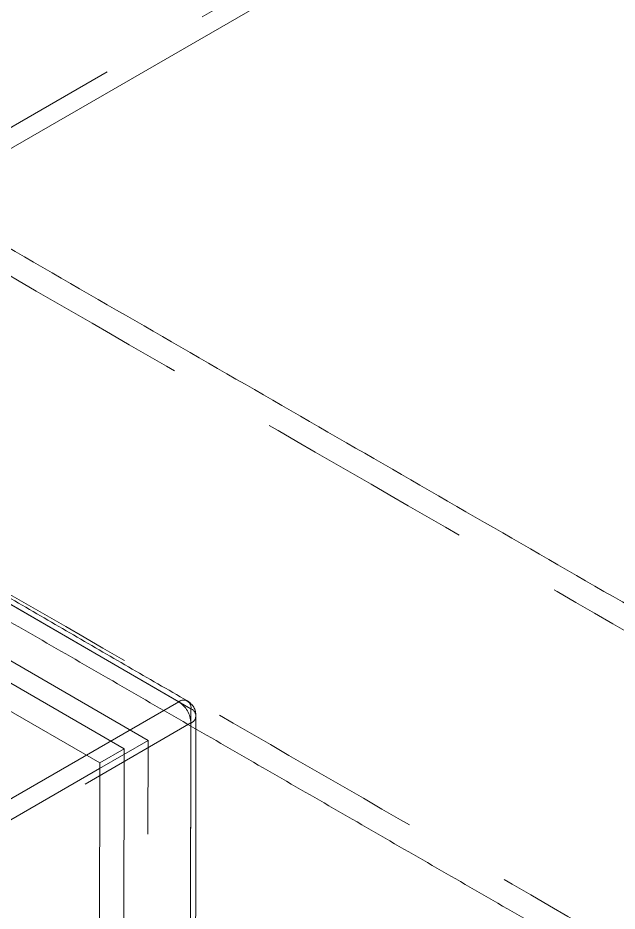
# Model space of a CAD drawing. Header units: millimetres. Extents: x 11 to 421, y 5 to 275.
# Drawn here: x 161.32 to 164.79, y 54.57 to 59.75 of the extents above; entities that cross this region are included whole.
import ezdxf

# ---------------------------------------------------------------- set-up
doc = ezdxf.new("R2010")
doc.units = ezdxf.units.MM
doc.linetypes.add('HIDDEN', pattern=[1.905, 1.27, -0.635])

msp = doc.modelspace()

# ---------------------------------------------------------------- linework, layer by layer
at = {"color": 7, "linetype": 'HIDDEN', "lineweight": 0}
for p, q in [((163.4869, 60.3885), (157.6797, 57.036)), ((159.529, 57.3633), (162.2513, 55.7858)), ((162.3219, 55.745), (159.5995, 57.3225)), ((162.0741, 55.5617), (159.6567, 56.9625)), ((162.2513, 55.7858), (159.9886, 54.4795)), ((162.3217, 55.6448), (162.3219, 55.745)), ((160.0591, 54.357), (162.3219, 55.6632)), ((162.3219, 55.6632), (162.3173, 52.8353)), ((162.0741, 55.5617), (161.7934, 55.3996)), ((162.0701, 53.1144), (162.0741, 55.5617))]:
    msp.add_line(p, q, dxfattribs=at)
at = {"color": 7, "linetype": 'Continuous', "lineweight": 15}
for p, q in [((163.4867, 60.2661), (160.7737, 58.7)), ((161.9349, 55.513), (160.0266, 56.6188)), ((161.7935, 55.4314), (160.0263, 56.4554)), ((162.3173, 52.9171), (162.3217, 55.6448)), ((161.9349, 55.513), (161.7935, 55.4314)), ((161.9319, 53.7), (161.9349, 55.513)), ((161.7908, 53.7818), (161.7935, 55.4314)), ((161.7934, 55.3996), (160.3935, 54.5914))]:
    msp.add_line(p, q, dxfattribs=at)
at = {"color": 7, "linetype": 'HIDDEN', "lineweight": 0}
for centre, radius, start, end in [((162.2789, 55.752), 0.0436, 350.6943, 129.2953), ((162.1684, 55.6564), 0.1537, 2.5432, 57.3324), ((162.2512, 55.7042), 0.1, 359.9066, 59.9095), ((162.3063, 55.7041), 0.0438, 290.8749, 69.1247)]:
    msp.add_arc(centre, radius, start, end, dxfattribs=at)
for points in [[(170.4749, 52.9414), (156.6863, 60.9014)], [(155.8874, 59.5175), (169.676, 51.5575)], [(162.3013, 55.7907), (159.579, 57.3682)], [(163.8528, 49.1186), (150.0643, 57.0786)], [(163.9213, 49.2372), (150.8692, 56.7721)], [(149.2653, 55.6946), (163.0539, 47.7346)], [(162.3511, 55.6279), (162.3512, 55.704)]]:
    msp.add_open_spline(points, degree=1, dxfattribs=at)
at = {"color": 7, "linetype": 'Continuous', "lineweight": 15}
for points in [[(167.43, 54.8574), (160.612, 58.7933)], [(159.5288, 57.2571), (166.4941, 53.2361)], [(162.3466, 52.8761), (162.3511, 55.6279)]]:
    msp.add_open_spline(points, degree=1, dxfattribs=at)

doc.saveas('drawing.dxf')
